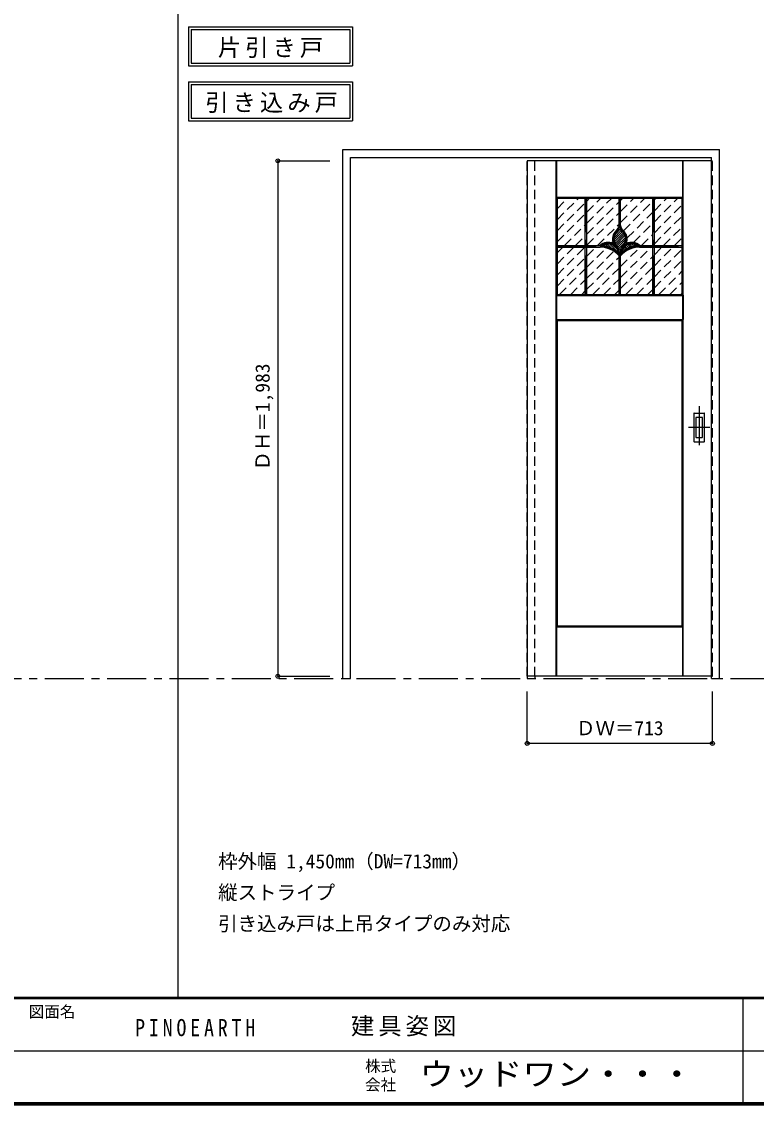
# Model space of a CAD drawing. Units: millimetres, scale not verified. Extents: x -6000 to 5700, y -4307 to 4260.
# Drawn here: x -87 to 2741, y -4205 to -36 of the extents above; entities that cross this region are included whole.
import ezdxf
from ezdxf.enums import TextEntityAlignment as Align

# ---------------------------------------------------------------- set-up
doc = ezdxf.new("R2010")
doc.units = ezdxf.units.MM
doc.header["$LTSCALE"] = 30
doc.header["$PDMODE"] = 32
doc.header["$PDSIZE"] = 15
doc.linetypes.add('CHAIN1', pattern=[8, 5, -1, 1, -1])
doc.linetypes.add('DASHED1', pattern=[1.8, 1.2, -0.6])
for name, color, linetype in [('0-1_通り芯', 4, 'CHAIN1'), ('0-2_扉', 4, 'DASHED1'), ('0-3_仕上げ', 4, 'Continuous'), ('0-4_枠', 3, 'Continuous'), ('0-6_引手', 3, 'Continuous'), ('0-A_文字', 7, 'Continuous'), ('0-B_寸法', 7, 'Continuous'), ('0-C_ハッチ', 4, 'DASHED1'), ('F-1_枠', 6, 'Continuous'), ('F-A_文字', 7, 'Continuous')]:
    doc.layers.add(name, color=color, linetype=linetype)
doc.styles.add('ＭＳ ゴシック', font='')
doc.styles.get('ＭＳ ゴシック').set_extended_font_data('MS Gothic')

msp = doc.modelspace()

# ---------------------------------------------------------------- linework, layer by layer
at = {"layer": '0-1_通り芯'}
for p, q in [((2521.25, -1515.5), (2521.25, -1677.5)), ((2562.25, -1596.5), (2480.25, -1596.5))]:
    msp.add_line(p, q, dxfattribs=at)
at = {"layer": '0-1_通り芯', "color": 7}
msp.add_line((-2397.5, -2562.5), (5690, -2562.5), dxfattribs=at)
at = {"layer": '0-2_扉', "color": 3, "linetype": 'Continuous'}
for p, q in [((2569.25, -571), (1859.25, -571)), ((1859.25, -571), (1859.25, -2554)), ((2569.25, -2554), (1859.25, -2554))]:
    msp.add_line(p, q, dxfattribs=at)
at = {"layer": '0-2_扉'}
for p, q in [((1859.25, -571), (1859.25, -575)), ((2569.25, -571), (2572.25, -571))]:
    msp.add_line(p, q, dxfattribs=at)
msp.add_lwpolyline([(2569.25, -2554), (2572.25, -2554), (2572.25, -571)], dxfattribs=at)
at = {"layer": '0-3_仕上げ', "color": 7}
for p, q in [((1971.25, -2554), (1971.25, -571)), ((1972.25, -712), (1972.25, -571)), ((1973.25, -711), (1973.25, -571)), ((2458.25, -711), (2458.25, -571)), ((2459.25, -712), (2459.25, -571)), ((2460.25, -2554), (2460.25, -571)), ((1973.25, -711), (2458.25, -711)), ((2456.25, -715), (2459.25, -712)), ((2458.25, -711), (2459.25, -712)), ((1972.25, -1088), (1975.25, -1085)), ((1972.25, -1088), (1973.25, -1089)), ((1972.25, -1088), (1972.25, -1182)), ((2458.25, -1181), (2458.25, -1089)), ((2459.25, -1088), (2459.25, -1182)), ((1973.25, -1181), (2459.25, -1181)), ((2456.25, -1185), (2459.25, -1182)), ((2458.25, -1181), (2459.25, -1182)), ((1972.25, -2363), (1975.25, -2360)), ((1972.25, -2363), (1973.25, -2364)), ((1972.25, -2554), (1972.25, -2363)), ((1973.25, -2364), (2458.25, -2364)), ((1973.25, -2554), (1973.25, -2364)), ((2458.25, -2554), (2458.25, -2364)), ((2459.25, -2554), (2459.25, -2363))]:
    msp.add_line(p, q, dxfattribs=at)
at = {"layer": '0-3_仕上げ', "color": 3}
for p, q in [((1975.25, -715), (2456.25, -715)), ((1975.25, -1085), (1975.25, -715)), ((2082.75, -1085), (2082.75, -715)), ((2088.75, -1085), (2088.75, -715)), ((2212.75, -819.68), (2212.75, -715)), ((2218.75, -819.68), (2218.75, -715)), ((2342.75, -1085), (2342.75, -715)), ((2348.75, -1085), (2348.75, -715)), ((2456.25, -1085), (2456.25, -715)), ((1975.25, -897), (2138.57, -897)), ((1975.25, -903), (2139.75, -903)), ((2291.74, -903), (2456.25, -903)), ((2292.93, -897), (2456.25, -897)), ((2212.75, -1085), (2212.75, -936.12)), ((2218.75, -1085), (2218.75, -936.12)), ((1975.25, -1085), (2456.25, -1085)), ((1975.25, -1185), (2456.25, -1185)), ((1975.25, -2360), (1975.25, -1185)), ((2456.25, -2360), (2456.25, -1185)), ((1975.25, -2360), (2456.25, -2360))]:
    msp.add_line(p, q, dxfattribs=at)
at = {"layer": '0-3_仕上げ', "color": 3, "linetype": 'CHAIN1'}
for p, q in [((2085.75, -1085), (2085.75, -715)), ((2215.75, -819.68), (2215.75, -715)), ((2345.75, -1085), (2345.75, -715)), ((1975.25, -900), (2139.75, -900)), ((2291.75, -900), (2456.25, -900)), ((2215.75, -1085), (2215.75, -930.11))]:
    msp.add_line(p, q, dxfattribs=at)
at = {"layer": '0-3_仕上げ', "color": 7}
for points in [[(1973.25, -711), (1972.25, -712), (1975.25, -715)], [(1973.25, -1181), (1973.25, -1089), (2459.25, -1089)], [(2456.25, -1085), (2459.25, -1088), (2458.25, -1089)], [(1973.25, -1181), (1972.25, -1182), (1975.25, -1185)], [(2456.25, -2360), (2459.25, -2363), (2458.25, -2364)]]:
    msp.add_lwpolyline(points, dxfattribs=at)
at = {"layer": '0-3_仕上げ', "color": 3}
for centre, radius, start, end in [((2181.01, -815.44), 32, 311.16277, 353.05604), ((2181.01, -815.44), 38, 311.16277, 336.10603), ((2250.49, -815.44), 38, 203.89397, 228.83723), ((2250.49, -815.44), 32, 186.94396, 228.83723), ((2230.37, -871.91), 43, 131.16277, 203.35991), ((2230.37, -871.91), 37, 131.16277, 225.52075), ((2201.13, -871.91), 37, 314.47925, 48.83723), ((2201.13, -871.91), 43, 336.64009, 48.83723), ((2170.82, -932.56), 48, 65.27067, 132.2051), ((2139.76, -1000), 97, 41.19177, 90.00377), ((2170.82, -932.56), 42, 7.55844, 122.98693), ((2139.76, -1000), 103, 45.10773, 85.43764), ((2170.82, -932.56), 48, 20.5908, 45.52075), ((2260.68, -932.56), 48, 134.47925, 159.4092), ((2291.74, -1000), 97, 90, 138.80823), ((2260.68, -932.56), 42, 57.01307, 172.44156), ((2291.74, -1000), 103, 94.56236, 134.89227), ((2260.68, -932.56), 48, 47.7949, 114.72933)]:
    msp.add_arc(centre, radius, start, end, dxfattribs=at)
at = {"layer": '0-3_仕上げ', "color": 3, "linetype": 'CHAIN1'}
for centre, radius, start, end in [((2181.01, -815.44), 35, 311.16277, 353.05604), ((2250.49, -815.44), 35, 186.94396, 228.83723), ((2230.37, -871.91), 40, 131.16277, 225.52075), ((2201.13, -871.91), 40, 314.47925, 48.83723), ((2170.82, -932.56), 45, 3.11365, 133.65902), ((2139.76, -1000), 100, 40.5416, 90.00377), ((2260.68, -932.56), 45, 46.34098, 176.88635), ((2291.74, -1000), 100, 89.99623, 139.4584)]:
    msp.add_arc(centre, radius, start, end, dxfattribs=at)
at = {"layer": '0-4_枠'}
for p, q in [((1149.25, -2562.5), (1149.25, -527.5)), ((1149.25, -527.5), (2599.25, -527.5)), ((2599.25, -2562.5), (2599.25, -527.5)), ((1179.25, -557.5), (2569.25, -557.5)), ((1179.25, -2562.5), (1179.25, -557.5)), ((2569.25, -2562.5), (2569.25, -557.5)), ((1149.25, -2562.5), (1179.25, -2562.5)), ((1859.25, -2554), (1859.25, -2562.5)), ((1859.25, -2562.5), (1889.25, -2562.5)), ((1889.25, -2554), (1889.25, -2562.5)), ((2569.25, -2562.5), (2599.25, -2562.5))]:
    msp.add_line(p, q, dxfattribs=at)
at = {"layer": '0-4_枠', "color": 4, "linetype": 'DASHED1'}
for p, q in [((1859.25, -2554), (1859.25, -557.5)), ((1889.25, -2554), (1889.25, -557.5))]:
    msp.add_line(p, q, dxfattribs=at)
at = {"layer": '0-6_引手'}
for p, q in [((2501.75, -1541.5), (2540.75, -1541.5)), ((2500.25, -1543), (2500.25, -1650)), ((2542.25, -1650), (2542.25, -1543)), ((2501.75, -1651.5), (2540.75, -1651.5))]:
    msp.add_line(p, q, dxfattribs=at)
at = {"layer": '0-6_引手', "color": 7}
for p, q in [((2508.75, -1559), (2508.75, -1634)), ((2510.25, -1557.5), (2532.25, -1557.5)), ((2533.75, -1634), (2533.75, -1559)), ((2510.25, -1635.5), (2532.25, -1635.5))]:
    msp.add_line(p, q, dxfattribs=at)
at = {"layer": '0-6_引手'}
for centre, start, end in [((2501.75, -1543), 90, 180), ((2540.75, -1543), 0, 90), ((2501.75, -1650), 180, 270), ((2540.75, -1650), 270, 0)]:
    msp.add_arc(centre, 1.5, start, end, dxfattribs=at)
at = {"layer": '0-6_引手', "color": 7}
for centre, start, end in [((2510.25, -1559), 90, 180), ((2532.25, -1559), 0, 90), ((2510.25, -1634), 180, 270), ((2532.25, -1634), 270, 0)]:
    msp.add_arc(centre, 1.5, start, end, dxfattribs=at)
at = {"layer": '0-A_文字'}
for p, q in [((555, -55.5), (555, -205.5)), ((565, -65.5), (565, -195.5)), ((565, -65.5), (1176.03, -65.5)), ((1176.03, -65.5), (1176.03, -195.5)), ((555, -205.5), (1186.03, -205.5)), ((565, -195.5), (1176.03, -195.5)), ((555, -266.97), (555, -416.97)), ((565, -276.97), (565, -406.97)), ((565, -276.97), (1176.03, -276.97)), ((1176.03, -276.97), (1176.03, -406.97)), ((565, -406.97), (1176.03, -406.97)), ((555, -416.97), (1186.03, -416.97))]:
    msp.add_line(p, q, dxfattribs=at)
for points in [[(555, -55.5), (1186.03, -55.5), (1186.03, -205.5)], [(555, -266.97), (1186.03, -266.97), (1186.03, -416.97)]]:
    msp.add_lwpolyline(points, dxfattribs=at)
at = {"layer": '0-B_寸法', "color": 4}
for p, q in [((899.25, -571), (899.25, -2554)), ((899.25, -571), (1099.25, -571)), ((899.25, -2554), (1099.25, -2554)), ((2572.25, -2812.5), (2572.25, -2612.5))]:
    msp.add_line(p, q, dxfattribs=at)
msp.add_lwpolyline([(2572.25, -2812.5), (1859.25, -2812.5), (1859.25, -2612.5)], dxfattribs=at)
at = {"layer": '0-B_寸法'}
for p in [(899.25, -571), (899.25, -2554), (1859.25, -2812.5), (2572.25, -2812.5)]:
    msp.add_point(p, dxfattribs=at)
at = {"layer": '0-C_ハッチ'}
for p, q in [((1975.25, -796.97), (2057.22, -715)), ((1975.25, -754.55), (2014.8, -715)), ((1975.25, -839.4), (2082.75, -731.9)), ((2088.75, -810.75), (2184.5, -715)), ((2088.75, -768.33), (2142.08, -715)), ((2088.75, -725.9), (2099.65, -715)), ((2088.75, -853.18), (2212.75, -729.18)), ((2218.75, -808.03), (2311.78, -715)), ((2218.75, -765.61), (2269.36, -715)), ((2218.75, -723.18), (2226.93, -715)), ((2229.56, -839.65), (2342.75, -726.46)), ((2348.75, -805.31), (2439.06, -715)), ((2348.75, -762.89), (2396.64, -715)), ((2348.75, -720.46), (2354.21, -715)), ((2348.75, -847.74), (2456.25, -740.24)), ((1975.25, -881.83), (2082.75, -774.33)), ((2088.75, -895.61), (2212.75, -771.61)), ((2243.92, -867.71), (2342.75, -768.89)), ((2348.75, -890.16), (2456.25, -782.66)), ((2002.5, -897), (2082.75, -816.75)), ((2129.78, -897), (2212.75, -814.03)), ((2268.81, -885.25), (2342.75, -811.31)), ((2384.34, -897), (2456.25, -825.09)), ((2044.93, -897), (2082.75, -859.18)), ((2299.49, -897), (2342.75, -853.74)), ((2426.77, -897), (2456.25, -867.52)), ((1975.25, -1009.11), (2081.36, -903)), ((1975.25, -966.68), (2038.93, -903)), ((1975.25, -924.25), (1996.5, -903)), ((2088.75, -938.03), (2123.78, -903)), ((2088.75, -980.46), (2163.31, -905.9)), ((2183.06, -886.14), (2188.32, -880.89)), ((2218.75, -1020.16), (2335.91, -903)), ((2218.75, -977.74), (2293.49, -903)), ((2341.91, -897), (2342.75, -896.16)), ((2348.75, -975.02), (2420.77, -903)), ((2348.75, -932.59), (2378.34, -903)), ((2348.75, -1017.44), (2456.25, -909.94)), ((1975.25, -1051.53), (2082.75, -944.03)), ((2088.75, -1022.89), (2192.83, -918.81)), ((2088.75, -1065.31), (2212.75, -941.31)), ((2218.75, -1062.59), (2342.75, -938.59)), ((2348.75, -1059.87), (2456.25, -952.37)), ((1984.21, -1085), (2082.75, -986.46)), ((2111.49, -1085), (2212.75, -983.74)), ((2238.77, -1085), (2342.75, -981.02)), ((2366.05, -1085), (2456.25, -994.8)), ((2026.64, -1085), (2082.75, -1028.89)), ((2153.91, -1085), (2212.75, -1026.16)), ((2281.19, -1085), (2342.75, -1023.44)), ((2408.47, -1085), (2456.25, -1037.22)), ((2069.06, -1085), (2082.75, -1071.31)), ((2196.34, -1085), (2212.75, -1068.59)), ((2323.62, -1085), (2342.75, -1065.87)), ((2450.9, -1085), (2456.25, -1079.65))]:
    msp.add_line(p, q, dxfattribs=at)
at = {"layer": '0-C_ハッチ', "color": 3, "linetype": 'Continuous'}
for p, q in [((2225.2, -843.8), (2193.54, -875.46)), ((2221.05, -839.47), (2193.73, -866.79)), ((2229.42, -848.07), (2194.94, -882.55)), ((2232.95, -853.03), (2197.36, -888.62)), ((2217.59, -834.45), (2197.95, -854.09)), ((2235.71, -858.75), (2200.59, -893.87)), ((2237.55, -865.39), (2204.54, -898.4)), ((2238.1, -873.33), (2208.55, -902.88)), ((2236.19, -883.72), (2212.01, -907.91))]:
    msp.add_line(p, q, dxfattribs=at)
at = {"layer": '0-C_ハッチ', "color": 2, "linetype": 'Continuous'}
for p, q in [((2153.97, -894.08), (2158.64, -898.75)), ((2160.28, -891.9), (2169.88, -901.5)), ((2167.55, -890.68), (2183.72, -906.85)), ((2176.26, -890.91), (2210.27, -924.92)), ((2188.12, -894.29), (2209.09, -915.25)), ((2223.51, -913), (2228.9, -918.39)), ((2226.77, -907.78), (2233.82, -914.83)), ((2230.66, -903.18), (2239.01, -911.53)), ((2235.16, -899.2), (2244.46, -908.49)), ((2240.29, -895.84), (2250.2, -905.75)), ((2246.1, -893.17), (2256.25, -903.31)), ((2252.74, -891.31), (2262.62, -901.2)), ((2260.46, -890.56), (2269.37, -899.46)), ((2269.99, -891.6), (2276.52, -898.13)), ((2220.96, -918.93), (2224.23, -922.21))]:
    msp.add_line(p, q, dxfattribs=at)
at = {"layer": 'F-1_枠'}
for p, q in [((515, -3790), (515, 4175)), ((5700, -3790), (-6000, -3790)), ((5700, -3795), (-6000, -3795)), ((2690, -3795), (2690, -4195)), ((-150, -3995), (5690, -3995.01)), ((5700, -4195), (-6000, -4195)), ((5700, -4200), (-6000, -4200)), ((5700, -4205), (-6000, -4205))]:
    msp.add_line(p, q, dxfattribs=at)

# ---------------------------------------------------------------- texts
at = {"layer": '0-A_文字', "style": 'ＭＳ ゴシック'}
for s, p in [('枠外幅 1,450mm（DW=713mm）', (669.25, -3310)), ('縦ストライプ', (669.25, -3430)), ('引き込み戸は上吊タイプのみ対応', (669.25, -3550))]:
    msp.add_text(s, height=54.99, dxfattribs=at).set_placement(p, align=Align.BOTTOM_LEFT)
at = {"layer": '0-A_文字', "char_height": 65.98, "attachment_point": 7, "style": 'ＭＳ ゴシック'}
for s, insert in [('\\T1.17;片引き戸', (668.02, -175.5)), ('\\T1.17;引き込み戸', (619.66, -386.97))]:
    msp.add_mtext(s, dxfattribs=dict(at, insert=insert))
at = {"layer": '0-B_寸法', "style": 'ＭＳ ゴシック'}
msp.add_text('ＤＨ＝1,983', height=54.99, rotation=90, dxfattribs=at).set_placement((884.25, -1762.75), align=Align.BOTTOM_LEFT)
msp.add_text('ＤＷ＝713', height=54.99, dxfattribs=at).set_placement((2047, -2797.5), align=Align.BOTTOM_LEFT)
at = {"layer": 'F-A_文字', "style": 'ＭＳ ゴシック'}
for s, p in [('図面名', (-60, -3880)), ('株式', (1235, -4089)), ('会社', (1235, -4161))]:
    msp.add_text(s, height=43.99, dxfattribs=at).set_placement(p, align=Align.BOTTOM_LEFT)
at = {"layer": 'F-A_文字', "style": 'ＭＳ ゴシック', "width": 1.1}
msp.add_text('ウッドワン・・・', height=87.98, dxfattribs=at).set_placement((1445, -4155), align=Align.BOTTOM_LEFT)
at = {"layer": 'F-A_文字', "char_height": 65.98, "attachment_point": 7, "style": 'ＭＳ ゴシック'}
for s, insert in [('\\T1.39;\\W0.85;PINOEARTH', (350, -3940)), ('\\T1.17;建具姿図', (1180.42, -3940))]:
    msp.add_mtext(s, dxfattribs=dict(at, insert=insert))

doc.saveas('drawing.dxf')
